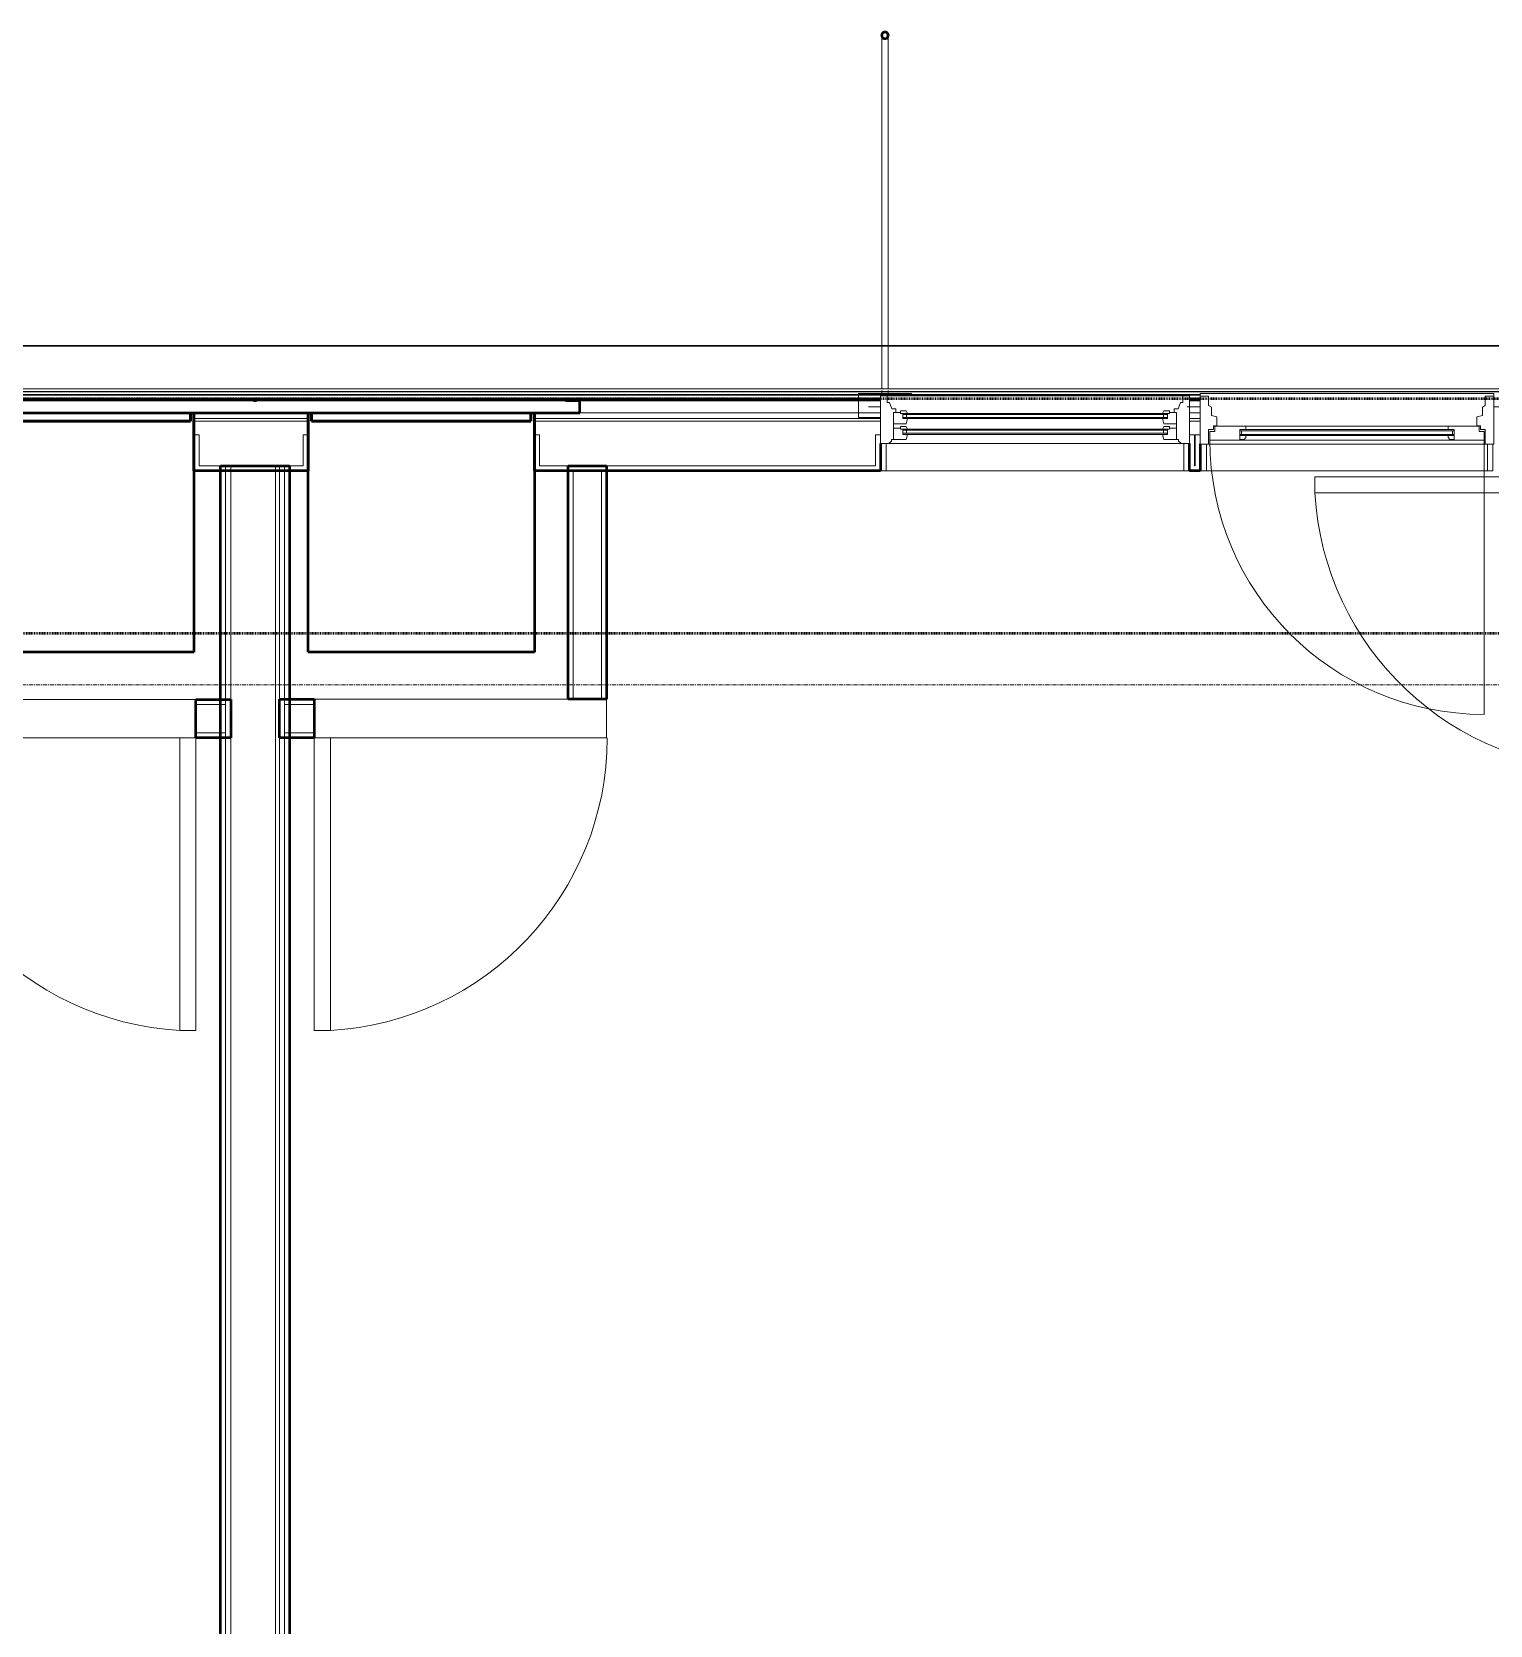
# Model space of a CAD drawing. Header units: inches. Extents: x -4235 to -464, y 9767 to 12347.
# Drawn here: x -2742.2 to -2562.7, y 10700.4 to 10896.6 of the extents above; entities that cross this region are included whole.
import ezdxf

# ---------------------------------------------------------------- set-up
doc = ezdxf.new("R2010")
doc.units = ezdxf.units.IN
doc.header["$MEASUREMENT"] = 0
doc.linetypes.add('Dash 1_16_', pattern=[0.125, 0.0625, -0.0625])
doc.linetypes.add('Grid Line 1_2_', pattern=[0.875, 0.5, -0.125, 0.125, -0.125])
for name, color, linetype, lineweight in [('0-1', 7, 'Continuous', 5), ('0-2', 10, 'Continuous', 9), ('A-DOOR-1', 10, 'Continuous', 9), ('A-DOOR-2', 50, 'Continuous', 20), ('A-DOOR-5', 31, 'Continuous', 9), ('A-DOOR-6', 31, 'Continuous', 20), ('A-DOOR-FRAM', 31, 'Continuous', 9), ('A-DOOR-FRAM-4', 31, 'Continuous', 20), ('A-DOOR-GLAZ', 31, 'Continuous', 9), ('A-GENM', 5, 'Continuous', 9), ('A-GENM-4', 5, 'Continuous', 50), ('A-GLAZ-1', 151, 'Continuous', 9), ('A-GLAZ-2', 151, 'Continuous', 20), ('A-GLAZ-3', 151, 'Continuous', 50), ('A-WALL', 113, 'Continuous', 13), ('A-WALL-1', 7, 'Continuous', 50), ('A-WALL-2', 250, 'Continuous', 13), ('A-WALL-3', 10, 'Continuous', 9), ('A-WALL-4', 254, 'Continuous', 9), ('A-WALL-5', 113, 'Continuous', 9), ('A-WALL-6', 113, 'Continuous', 50), ('C-PROP-LINE-1', 91, 'Dash 1_16_', 50), ('I-WALL-1', 7, 'Continuous', 50), ('S-GRID-1', 1, 'Grid Line 1_2_', 9)]:
    doc.layers.add(name, color=color, linetype=linetype, lineweight=lineweight)

# ---------------------------------------------------------------- blocks, each defined once
blk = doc.blocks.new('SWING - SINGLE - FLUSH - 36_ x 80_ - OFFSET PIVOT DOOR AT MAGIC PAK AND WASHER_DRYER-3199415-BACKGROUND - RCP - 3RD FLOOR')
at = {"layer": 'A-DOOR-1'}
blk.add_arc((18, -2.37), 36.07, 180, 266.8211, dxfattribs=at)
at = {"layer": 'A-DOOR-2'}
for p, q in [((16, -2.37), (16, -38.39)), ((18, -2.37), (16, -2.37)), ((18, -2.37), (18, -38.39)), ((18, -38.39), (16, -38.39))]:
    blk.add_line(p, q, dxfattribs=at)
blk = doc.blocks.new('SWING - SINGLE - FLUSH - 36_ x 80_ - OFFSET PIVOT DOOR AT MAGIC PAK AND WASHER_DRYER-3199414-BACKGROUND - RCP - 3RD FLOOR')
at = {"layer": 'A-DOOR-1'}
blk.add_arc((18, 2.37), 36.07, 93.1789, 180, dxfattribs=at)
at = {"layer": 'A-DOOR-2'}
for p, q in [((16, 2.37), (16, 38.39)), ((18, 38.39), (16, 38.39)), ((18, 2.37), (18, 38.39)), ((18, 2.37), (16, 2.37))]:
    blk.add_line(p, q, dxfattribs=at)
blk = doc.blocks.new('CTR - 1st Phase - Unit Layouts_rvt-1-BACKGROUND - RCP - 3RD FLOOR')
at = {"layer": 'A-WALL-1'}
for p, q in [((-2676.2, 10814.4), (-2676.2, 10843.14)), ((-2676.2, 10843.14), (-2675.57, 10843.14)), ((-2675.57, 10843.14), (-2672.07, 10843.14)), ((-2672.07, 10843.14), (-2671.45, 10843.14)), ((-2671.45, 10843.14), (-2671.45, 10814.4)), ((-2722, 10809.64), (-2722, 10814.39)), ((-2722, 10814.39), (-2717.72, 10814.39)), ((-2717.72, 10814.39), (-2717.72, 10813.77)), ((-2717.72, 10813.77), (-2717.72, 10810.27)), ((-2711.72, 10814.4), (-2707.45, 10814.4)), ((-2711.72, 10813.77), (-2711.72, 10814.4)), ((-2711.72, 10810.27), (-2711.72, 10813.77)), ((-2707.45, 10814.4), (-2707.45, 10809.65)), ((-2671.45, 10814.4), (-2676.2, 10814.4)), ((-2717.72, 10809.64), (-2722, 10809.64)), ((-2717.72, 10810.27), (-2717.72, 10809.64)), ((-2711.72, 10809.65), (-2711.72, 10810.27)), ((-2707.45, 10809.65), (-2711.72, 10809.65))]:
    blk.add_line(p, q, dxfattribs=at)
at = {"layer": 'A-WALL-2'}
for p, q in [((-2675.57, 10842.51), (-2672.07, 10842.51)), ((-2675.57, 10842.51), (-2675.57, 10814.4)), ((-2672.07, 10842.51), (-2672.07, 10814.4)), ((-2722, 10813.77), (-2718.35, 10813.77)), ((-2718.35, 10813.77), (-2718.35, 10810.27)), ((-2707.45, 10813.77), (-2711.1, 10813.77)), ((-2711.1, 10810.27), (-2711.1, 10813.77)), ((-2722, 10810.27), (-2718.35, 10810.27)), ((-2707.45, 10810.27), (-2711.1, 10810.27))]:
    blk.add_line(p, q, dxfattribs=at)
at = {"layer": 'A-WALL-3'}
for p, q in [((-2722, 10814.39), (-2753.25, 10814.39)), ((-2676.2, 10814.4), (-2707.45, 10814.4)), ((-2671.45, 10809.65), (-2671.45, 10814.4)), ((-2753.25, 10809.64), (-2722, 10809.64)), ((-2707.45, 10809.65), (-2676.2, 10809.65)), ((-2671.45, 10809.65), (-2676.2, 10809.65))]:
    blk.add_line(p, q, dxfattribs=at)
at = {"layer": 'A-WALL-4'}
for p, q in [((-2722, 10809.64), (-2722, 10814.39)), ((-2707.45, 10814.4), (-2707.45, 10809.65)), ((-2671.45, 10814.4), (-2676.2, 10814.4))]:
    blk.add_line(p, q, dxfattribs=at)
at = {"layer": '0-2'}
for p, rotation in [((-2545.88, 10823.8), 89.9999999998547), ((-2689.45, 10812.02), 180)]:
    blk.add_blockref('SWING - SINGLE - FLUSH - 36_ x 80_ - OFFSET PIVOT DOOR AT MAGIC PAK AND WASHER_DRYER-3199414-BACKGROUND - RCP - 3RD FLOOR', p, dxfattribs=dict(at, rotation=rotation))
blk.add_blockref('SWING - SINGLE - FLUSH - 36_ x 80_ - OFFSET PIVOT DOOR AT MAGIC PAK AND WASHER_DRYER-3199415-BACKGROUND - RCP - 3RD FLOOR', (-2740, 10812.02), dxfattribs=at)
blk = doc.blocks.new('CTR - 1st Phase - Common Walls_rvt-1-BACKGROUND - RCP - 3RD FLOOR')
at = {"layer": 'A-WALL-2'}
for p, q in [((-2718.35, 10476.16), (-2718.35, 10843.14)), ((-2717.72, 10476.16), (-2717.72, 10843.14)), ((-2712.22, 10476.16), (-2712.22, 10843.14)), ((-2711.72, 10476.16), (-2711.72, 10843.14)), ((-2711.1, 10476.16), (-2711.1, 10843.14))]:
    blk.add_line(p, q, dxfattribs=at)
at = {"layer": 'I-WALL-1'}
for p, q in [((-2718.97, 10476.16), (-2718.97, 10843.14)), ((-2718.97, 10843.14), (-2710.47, 10843.14)), ((-2710.47, 10843.14), (-2710.47, 10476.16))]:
    blk.add_line(p, q, dxfattribs=at)
blk = doc.blocks.new('Basic Wall _ EXT - FIBER CEMENT - LARGE - ___-2162459-BACKGROUND - RCP - 3RD FLOOR')
at = {"layer": 'A-WALL-5'}
for p, q in [((-2176.93, 10852.26), (-3400.56, 10852.26)), ((-2176.93, 10852.26), (-3400.55, 10852.26)), ((-2176.93, 10852.26), (-3400.55, 10852.26)), ((-2176.93, 10852.28), (-3400.53, 10852.28)), ((-2176.93, 10852.3), (-3400.52, 10852.3)), ((-2176.93, 10852.3), (-3400.52, 10852.3)), ((-2067.92, 10852.6), (-3400.21, 10852.6)), ((-2674.76, 10849.67), (-2754.69, 10849.67)), ((-2674.76, 10849.67), (-2754.69, 10849.67)), ((-2729.47, 10849.64), (-2749.69, 10849.64)), ((-2722.69, 10849.64), (-2729.47, 10849.64)), ((-2722.25, 10849.64), (-2722.69, 10849.64)), ((-2722.25, 10849.64), (-2708.2, 10849.64)), ((-2708.2, 10849.64), (-2722.25, 10849.64)), ((-2707.76, 10849.64), (-2708.2, 10849.64)), ((-2701.48, 10849.64), (-2707.76, 10849.64)), ((-2680.76, 10849.64), (-2701.44, 10849.64)), ((-2680.32, 10849.64), (-2680.76, 10849.64)), ((-2680.32, 10849.64), (-2674.76, 10849.64)), ((-2637.74, 10849.64), (-2680.32, 10849.64)), ((-2637.74, 10849.67), (-2674.76, 10849.67)), ((-2637.74, 10849.67), (-2674.76, 10849.67)), ((-2674.76, 10849.64), (-2637.74, 10849.64)), ((-2599.71, 10849.64), (-2598.39, 10849.64)), ((-2598.39, 10849.64), (-2599.71, 10849.64)), ((-2598.39, 10849.67), (-2599.68, 10849.67)), ((-2598.39, 10849.67), (-2599.68, 10849.67))]:
    blk.add_line(p, q, dxfattribs=at)
blk = doc.blocks.new('Basic Wall _ EXT - FIBER CEMENT - SMALL - ___-2145933-BACKGROUND - RCP - 3RD FLOOR')
at = {"layer": 'A-WALL-5'}
for p, q in [((-2637.56, 10857.95), (-2989.21, 10857.95)), ((-2637.56, 10857.95), (-2989.21, 10857.95)), ((-2989.21, 10857.87), (-2637.56, 10857.87)), ((-2637.56, 10857.87), (-2989.21, 10857.87)), ((-2637.46, 10857.95), (-2637.51, 10857.95)), ((-2637.46, 10857.95), (-2637.51, 10857.95)), ((-2637.51, 10857.87), (-2637.46, 10857.87)), ((-2637.46, 10857.87), (-2637.51, 10857.87)), ((-2637.38, 10857.95), (-2637.44, 10857.95)), ((-2637.38, 10857.95), (-2637.44, 10857.95)), ((-2637.44, 10857.87), (-2637.38, 10857.87)), ((-2637.38, 10857.87), (-2637.44, 10857.87)), ((-2637.29, 10857.95), (-2637.37, 10857.95)), ((-2637.29, 10857.95), (-2637.37, 10857.95)), ((-2637.37, 10857.87), (-2637.29, 10857.87)), ((-2637.29, 10857.87), (-2637.37, 10857.87)), ((-2637.2, 10857.95), (-2637.28, 10857.95)), ((-2637.2, 10857.95), (-2637.28, 10857.95)), ((-2637.28, 10857.87), (-2637.2, 10857.87)), ((-2637.2, 10857.87), (-2637.28, 10857.87)), ((-2637.1, 10857.95), (-2637.18, 10857.95)), ((-2637.1, 10857.95), (-2637.18, 10857.95)), ((-2637.18, 10857.87), (-2637.1, 10857.87)), ((-2637.1, 10857.87), (-2637.18, 10857.87)), ((-2637.01, 10857.95), (-2637.08, 10857.95)), ((-2637.01, 10857.95), (-2637.08, 10857.95)), ((-2637.08, 10857.87), (-2637.01, 10857.87)), ((-2637.01, 10857.87), (-2637.08, 10857.87)), ((-2636.93, 10857.95), (-2637, 10857.95)), ((-2636.93, 10857.95), (-2637, 10857.95)), ((-2637, 10857.87), (-2636.93, 10857.87)), ((-2636.93, 10857.87), (-2637, 10857.87)), ((-2636.87, 10857.95), (-2636.92, 10857.95)), ((-2636.87, 10857.95), (-2636.92, 10857.95)), ((-2636.92, 10857.87), (-2636.87, 10857.87)), ((-2636.87, 10857.87), (-2636.92, 10857.87)), ((-2534.07, 10857.95), (-2636.81, 10857.95)), ((-2534.07, 10857.95), (-2636.81, 10857.95)), ((-2636.81, 10857.87), (-2534.07, 10857.87)), ((-2534.07, 10857.87), (-2636.81, 10857.87)), ((-2640.44, 10851.92), (-2986.33, 10851.92)), ((-2640.44, 10851.85), (-2986.33, 10851.85)), ((-2640.44, 10851.47), (-2791.71, 10851.47)), ((-2640.44, 10851.39), (-2791.71, 10851.39)), ((-2640.44, 10851.39), (-2791.71, 10851.39)), ((-2640.33, 10851.92), (-2640.44, 10851.92)), ((-2640.33, 10851.85), (-2640.44, 10851.85)), ((-2640.35, 10851.47), (-2640.44, 10851.47)), ((-2640.35, 10851.39), (-2640.44, 10851.39)), ((-2640.35, 10851.39), (-2640.44, 10851.39)), ((-2640.01, 10851.92), (-2640.33, 10851.92)), ((-2640.02, 10851.85), (-2640.33, 10851.85)), ((-2637.74, 10851.47), (-2640.33, 10851.47)), ((-2637.74, 10851.39), (-2640.33, 10851.39)), ((-2637.74, 10851.39), (-2640.33, 10851.39)), ((-2639.5, 10851.92), (-2640, 10851.92)), ((-2639.52, 10851.85), (-2640, 10851.85)), ((-2638.84, 10851.92), (-2639.49, 10851.92)), ((-2638.85, 10851.85), (-2639.49, 10851.85)), ((-2638.06, 10851.92), (-2638.81, 10851.92)), ((-2637.56, 10851.85), (-2638.81, 10851.85)), ((-2637.56, 10851.92), (-2638.03, 10851.92)), ((-2637.45, 10851.92), (-2637.51, 10851.92)), ((-2637.45, 10851.85), (-2637.51, 10851.85)), ((-2637.38, 10851.92), (-2637.45, 10851.92)), ((-2637.38, 10851.85), (-2637.45, 10851.85)), ((-2637.29, 10851.92), (-2637.37, 10851.92)), ((-2637.29, 10851.85), (-2637.37, 10851.85)), ((-2637.22, 10851.92), (-2637.28, 10851.92)), ((-2637.19, 10851.85), (-2637.28, 10851.85)), ((-2637.09, 10851.92), (-2637.19, 10851.92)), ((-2637.09, 10851.85), (-2637.19, 10851.85)), ((-2637, 10851.92), (-2637.09, 10851.92)), ((-2637, 10851.85), (-2637.09, 10851.85)), ((-2636.92, 10851.92), (-2637, 10851.92)), ((-2636.92, 10851.85), (-2637, 10851.85)), ((-2636.86, 10851.92), (-2636.92, 10851.92)), ((-2636.86, 10851.85), (-2636.92, 10851.85)), ((-2636.38, 10851.92), (-2636.81, 10851.92)), ((-2634.93, 10851.85), (-2636.81, 10851.85)), ((-2635.59, 10851.92), (-2636.35, 10851.92)), ((-2634.91, 10851.92), (-2635.56, 10851.92)), ((-2634.39, 10851.92), (-2634.89, 10851.92)), ((-2634.4, 10851.85), (-2634.89, 10851.85)), ((-2634.05, 10851.92), (-2634.36, 10851.92)), ((-2634.05, 10851.85), (-2634.35, 10851.85)), ((-2633.94, 10851.92), (-2634.04, 10851.92)), ((-2633.94, 10851.85), (-2634.04, 10851.85)), ((-2598.39, 10851.92), (-2633.94, 10851.92)), ((-2598.39, 10851.85), (-2633.94, 10851.85)), ((-2598.39, 10851.47), (-2599.71, 10851.47)), ((-2598.39, 10851.39), (-2599.71, 10851.39)), ((-2598.39, 10851.39), (-2599.71, 10851.39)), ((-2708.2, 10848.97), (-2722.25, 10848.97)), ((-2708.2, 10848.97), (-2722.25, 10848.97)), ((-2637.74, 10848.97), (-2680.32, 10848.97)), ((-2637.74, 10848.97), (-2680.32, 10848.97)), ((-2598.39, 10848.97), (-2599.71, 10848.97)), ((-2598.39, 10848.97), (-2599.71, 10848.97))]:
    blk.add_line(p, q, dxfattribs=at)
blk = doc.blocks.new('Door-Inswing-Andersen-400_Series-Single - 3_ 0-1_8_ x 6_ 7-1_2_ - 3rd floor-2895869-BACKGROUND - RCP - 3RD FLOOR')
at = {"layer": 'A-DOOR-5'}
blk.add_line((16.87, -0.66), (16.87, -34.41), dxfattribs=at)
blk.add_arc((16.87, -0.66), 33.75, 180, 270, dxfattribs=at)
at = {"layer": 'A-DOOR-6'}
for p, q in [((-16.26, 0.42), (-16.87, 0.41)), ((-16.87, 0.41), (-16.87, -0.66)), ((-16.26, 1.06), (-16.26, 0.42)), ((-16.26, 1.06), (-12.44, 1.06)), ((-13.19, 0.66), (-12.44, 0.66)), ((-13.19, -0.66), (-13.19, 0.66)), ((-12.44, 0.75), (-12.47, 1.06)), ((12.44, 1.06), (-12.44, 1.06)), ((-12.44, 0.66), (-12.44, 0.75)), ((16.26, 1.06), (12.44, 1.06)), ((12.44, 0.75), (12.47, 1.06)), ((12.44, 0.66), (12.44, 0.75)), ((13.19, 0.66), (12.44, 0.66)), ((13.19, -0.66), (13.19, 0.66)), ((16.26, 1.06), (16.26, 0.42)), ((16.26, 0.42), (16.87, 0.41)), ((16.87, 0.41), (16.87, -0.66)), ((-16.87, -0.66), (-12.44, -0.66)), ((-12.44, -0.09), (-13.19, -0.09)), ((-13.19, -0.59), (-12.67, -0.59)), ((-13.19, -0.66), (-13.19, -0.59)), ((-12.67, -0.59), (-12.47, -0.34)), ((-12.47, -0.34), (-12.44, -0.16)), ((-12.44, -0.16), (-12.44, -0.09)), ((12.44, -0.66), (-12.44, -0.66)), ((12.44, -0.09), (13.19, -0.09)), ((12.44, -0.16), (12.44, -0.09)), ((12.47, -0.34), (12.44, -0.16)), ((16.87, -0.66), (12.44, -0.66)), ((12.67, -0.59), (12.47, -0.34)), ((13.19, -0.59), (12.67, -0.59)), ((13.19, -0.66), (13.19, -0.59))]:
    blk.add_line(p, q, dxfattribs=at)
at = {"layer": 'A-DOOR-FRAM'}
for p, q in [((-17.31, -1.13), (-17.94, -1.13)), ((-17.94, -1.13), (-17.94, -4.44)), ((-17.31, -4.44), (-17.31, -1.13)), ((17.94, -1.13), (17.31, -1.13)), ((17.31, -1.13), (17.31, -4.44)), ((17.94, -4.44), (17.94, -1.13)), ((-17.94, -4.44), (-17.31, -4.44)), ((17.31, -4.44), (17.94, -4.44))]:
    blk.add_line(p, q, dxfattribs=at)
at = {"layer": 'A-DOOR-FRAM-4'}
for p, q in [((18.06, 5.09), (-18.06, 5.09)), ((-18.06, 5.09), (-18.06, -1.13)), ((-18.06, 4.75), (-18.06, -1.13)), ((-18.06, 4.75), (-17.03, 4.75)), ((-17.03, 3.63), (-17.03, 4.75)), ((17.03, 3.63), (17.03, 4.75)), ((18.06, 4.75), (17.03, 4.75)), ((18.06, -1.13), (18.06, 5.09)), ((18.06, 4.75), (18.06, -1.13)), ((-19.69, 3.44), (-18.06, 3.44)), ((-16.69, 3.39), (-17.03, 3.63)), ((-16.69, 2.39), (-16.69, 3.39)), ((-16, 2.23), (-16.69, 2.39)), ((-16, 1.09), (-16, 2.23)), ((16, 2.23), (16.69, 2.39)), ((16, 1.09), (16, 2.23)), ((16.69, 3.39), (17.03, 3.63)), ((16.69, 2.39), (16.69, 3.39)), ((19.69, 3.44), (18.06, 3.44)), ((-17.03, 0.66), (-16.45, 0.66)), ((-17.03, -1.13), (-17.03, 0.66)), ((-16.45, 0.66), (-16.45, 1.09)), ((-16.45, 1.09), (-16, 1.09)), ((16.45, 1.09), (16, 1.09)), ((16.45, 0.66), (16.45, 1.09)), ((17.03, 0.66), (16.45, 0.66)), ((17.03, -1.13), (17.03, 0.66)), ((-17.69, -1.13), (-18.06, -1.13)), ((-18.06, -1.13), (18.06, -1.13)), ((-18.06, -1.13), (-17.03, -1.13)), ((18.06, -1.13), (17.03, -1.13))]:
    blk.add_line(p, q, dxfattribs=at)
at = {"layer": 'A-DOOR-GLAZ'}
for p, q in [((-12.44, 0.5), (-13.19, 0.5)), ((-13.19, 0.06), (-12.44, 0.06)), ((-12.98, 0.5), (-12.98, 0.06)), ((12.44, 0.66), (-12.44, 0.66)), ((12.44, 0.5), (-12.44, 0.5)), ((12.44, 0.06), (-12.44, 0.06)), ((12.44, 0.5), (13.19, 0.5)), ((13.19, 0.06), (12.44, 0.06)), ((12.98, 0.5), (12.98, 0.06)), ((12.44, -0.09), (-12.44, -0.09))]:
    blk.add_line(p, q, dxfattribs=at)
blk = doc.blocks.new('Window-Double_Hung-Andersen-400_Series-Tilt_Wash - DOUBLE HUNG - COTTAGE - 3RD FLOOR-V104-BACKGROUND - RCP - 3RD FLOOR')
at = {"layer": 'A-GLAZ-1'}
for p, q in [((-19.01, 3.94), (-19.01, 2.44)), ((-18.95, 3.94), (-19.01, 3.94)), ((-18.95, 4.44), (18.95, 4.44)), ((-18.95, 1.06), (-18.95, 4.44)), ((-18.32, 1.06), (-18.32, 4.44)), ((18.32, 1.06), (18.32, 4.44)), ((18.95, 4.44), (18.95, 1.06)), ((19.01, 3.94), (18.95, 3.94)), ((19.01, 2.44), (19.01, 3.94)), ((-18.95, 2.44), (-19.01, 2.44)), ((19.01, 2.44), (18.95, 2.44)), ((18.95, 1.06), (-18.95, 1.06)), ((-16.29, -0.19), (-15.7, -0.19)), ((-16.29, -0.56), (-15.7, -0.56)), ((-15.82, -0.56), (-15.82, -0.19)), ((-15.7, -0.06), (15.7, -0.06)), ((-15.7, -0.19), (15.7, -0.19)), ((-15.7, -0.56), (15.7, -0.56)), ((-15.7, -0.69), (15.7, -0.69)), ((16.29, -0.19), (15.7, -0.19)), ((16.29, -0.56), (15.7, -0.56)), ((15.82, -0.56), (15.82, -0.19)), ((-16.29, -2.13), (-15.7, -2.13)), ((-16.29, -2.5), (-15.7, -2.5)), ((-15.82, -2.5), (-15.82, -2.13)), ((-15.7, -2), (15.7, -2)), ((-15.7, -2.13), (15.7, -2.13)), ((-15.7, -2.5), (15.7, -2.5)), ((-15.7, -2.63), (15.7, -2.63)), ((16.29, -2.13), (15.7, -2.13)), ((16.29, -2.5), (15.7, -2.5)), ((15.82, -2.5), (15.82, -2.13))]:
    blk.add_line(p, q, dxfattribs=at)
at = {"layer": 'A-GLAZ-2'}
for p, q in [((-19.01, 1.06), (19.01, 1.06)), ((-19.01, -4.81), (-19.01, 1.06)), ((-17.67, 0.78), (-18, 1.06)), ((-17.67, 0.78), (-17.67, 0.56)), ((-17.67, 0.56), (-15.86, 0.56)), ((-17.42, -2.75), (-17.42, 0.56)), ((-15.86, 0.56), (-15.7, -0.06)), ((15.86, 0.56), (15.7, -0.06)), ((17.67, 0.56), (15.86, 0.56)), ((17.42, -2.75), (17.42, 0.56)), ((17.67, 0.78), (18, 1.06)), ((17.67, 0.78), (17.67, 0.56)), ((19.01, 1.06), (19.01, -4.81)), ((-17.42, -0.81), (-16.57, -0.81)), ((-17.42, -1.37), (-15.86, -1.37)), ((-16.57, -0.69), (-16.57, -1.03)), ((-15.7, -0.69), (-16.57, -0.69)), ((-15.86, -1.03), (-16.57, -1.03)), ((-16.29, -0.69), (-16.29, -0.06)), ((-15.7, -0.06), (-16.29, -0.06)), ((-15.86, -1.03), (-15.7, -0.69)), ((-15.86, -1.37), (-15.7, -2)), ((15.7, -0.06), (16.29, -0.06)), ((15.86, -1.03), (15.7, -0.69)), ((15.7, -0.69), (16.57, -0.69)), ((15.86, -1.37), (15.7, -2)), ((15.86, -1.03), (16.57, -1.03)), ((17.42, -1.37), (15.86, -1.37)), ((16.29, -0.69), (16.29, -0.06)), ((16.57, -0.69), (16.57, -1.03)), ((17.42, -0.81), (16.57, -0.81)), ((-19.01, -3.44), (-20.34, -3.44)), ((-17.92, -4), (-17.61, -3.19)), ((-17.61, -3.19), (-17.14, -3.19)), ((-17.42, -2.75), (-16.57, -2.75)), ((-17.14, -3.19), (-17.14, -2.75)), ((-16.57, -2.63), (-16.57, -2.97)), ((-15.7, -2.63), (-16.57, -2.63)), ((-15.86, -2.97), (-16.57, -2.97)), ((-16.29, -2.63), (-16.29, -2)), ((-15.7, -2), (-16.29, -2)), ((-15.86, -2.97), (-15.7, -2.63)), ((15.7, -2), (16.29, -2)), ((15.86, -2.97), (15.7, -2.63)), ((15.7, -2.63), (16.57, -2.63)), ((15.86, -2.97), (16.57, -2.97)), ((16.29, -2.63), (16.29, -2)), ((16.57, -2.63), (16.57, -2.97)), ((17.42, -2.75), (16.57, -2.75)), ((17.14, -3.19), (17.14, -2.75)), ((17.61, -3.19), (17.14, -3.19)), ((17.92, -4), (17.61, -3.19)), ((19.01, -3.44), (20.51, -3.44)), ((19.01, -4.81), (-19.01, -4.81)), ((-18.2, -4), (-17.92, -4)), ((-18.2, -4.81), (-18.2, -4)), ((18.2, -4), (17.92, -4)), ((18.2, -4.81), (18.2, -4))]:
    blk.add_line(p, q, dxfattribs=at)
blk = doc.blocks.new('Perforated Panel at Magic-Pak - hvac panel - 3rd floor-2505075-BACKGROUND - RCP - 3RD FLOOR')
at = {"layer": 'A-GLAZ-3'}
for p, q in [((-19.01, 4.44), (19.01, 4.44)), ((-19.01, 4.37), (-19.01, 4.44)), ((19.01, 4.37), (-19.01, 4.37)), ((19.01, 4.44), (19.01, 4.37))]:
    blk.add_line(p, q, dxfattribs=at)
blk = doc.blocks.new('V-Series_EWC4_SPVU_RFA_2015 - 2ND AND 3RD FLOOR-2226480-BACKGROUND - RCP - 3RD FLOOR')
at = {"layer": 'A-GENM-4'}
for p, q in [((-3858.97, 11736.15), (-3858.97, 11736.59)), ((-3858.97, 11736.59), (-3829.54, 11736.59)), ((-3858.97, 11735.65), (-3858.97, 11736.15)), ((-3858.97, 11736.15), (-3857.97, 11736.15)), ((-3857.97, 11736.15), (-3858.97, 11736.15)), ((-3858.97, 11709.65), (-3858.97, 11735.65)), ((-3857.97, 11736.15), (-3857.97, 11735.65)), ((-3857.97, 11709.15), (-3857.97, 11736.15)), ((-3857.97, 11735.65), (-3857.97, 11709.65)), ((-3829.54, 11736.59), (-3829.54, 11708.71)), ((-3858.97, 11709.15), (-3858.97, 11709.65)), ((-3857.97, 11709.65), (-3857.97, 11709.15)), ((-3857.97, 11709.15), (-3858.97, 11709.15)), ((-3858.97, 11708.71), (-3858.97, 11709.15)), ((-3858.97, 11709.15), (-3857.97, 11709.15)), ((-3829.54, 11708.71), (-3858.97, 11708.71))]:
    blk.add_line(p, q, dxfattribs=at)
blk = doc.blocks.new('Walls 104 - Walls 1-2572497-BACKGROUND - RCP - 3RD FLOOR')
at = {"layer": 'A-WALL-5'}
for p, q in [((-2637.56, 10852.58), (-2637.56, 10896.13)), ((-2636.81, 10896.13), (-2636.81, 10852.58)), ((-2637.56, 10852.26), (-2637.56, 10852.41)), ((-2637.56, 10852.02), (-2637.56, 10852.26)), ((-2636.81, 10852.41), (-2636.81, 10852.26)), ((-2636.81, 10852.26), (-2636.81, 10852.02)), ((-2640.44, 10851.39), (-2640.44, 10852.02)), ((-2633.94, 10852.02), (-2640.44, 10852.02)), ((-2640.44, 10852.02), (-2637.57, 10852.02)), ((-2640.44, 10851.18), (-2640.44, 10851.37)), ((-2640.44, 10849.75), (-2640.44, 10851.14)), ((-2637.56, 10851.76), (-2637.56, 10852.02)), ((-2637.51, 10852.02), (-2637.46, 10852.02)), ((-2637.45, 10852.02), (-2637.38, 10852.02)), ((-2637.38, 10852.02), (-2637.29, 10852.02)), ((-2637.28, 10852.02), (-2637.19, 10852.02)), ((-2637.19, 10852.02), (-2637.09, 10852.02)), ((-2637.09, 10852.02), (-2637, 10852.02)), ((-2637, 10852.02), (-2636.92, 10852.02)), ((-2636.92, 10852.02), (-2636.86, 10852.02)), ((-2636.81, 10852.02), (-2636.81, 10851.76)), ((-2636.81, 10852.02), (-2633.94, 10852.02)), ((-2633.94, 10852.02), (-2633.94, 10851.76)), ((-2640.44, 10849.64), (-2640.44, 10849.74)), ((-2640.44, 10849.08), (-2640.44, 10849.64)), ((-2640.33, 10849.08), (-2640.44, 10849.08)), ((-2640.44, 10849.08), (-2637.74, 10849.08)), ((-2639.49, 10849.08), (-2640.33, 10849.08)), ((-2638.81, 10849.08), (-2639.49, 10849.08)), ((-2637.74, 10849.08), (-2638.81, 10849.08))]:
    blk.add_line(p, q, dxfattribs=at)
at = {"layer": 'A-WALL-6', "flags": 128}
for points in [[(-2637.56, 10896.13), (-2637.55, 10896.23), (-2637.52, 10896.33), (-2637.47, 10896.42), (-2637.4, 10896.48), (-2637.32, 10896.53), (-2637.23, 10896.56), (-2637.14, 10896.56), (-2637.05, 10896.53), (-2636.97, 10896.48), (-2636.91, 10896.42), (-2636.86, 10896.33), (-2636.82, 10896.23), (-2636.81, 10896.13)], [(-2636.81, 10896.13), (-2636.82, 10896.03), (-2636.86, 10895.93), (-2636.91, 10895.84), (-2636.97, 10895.77), (-2637.05, 10895.72), (-2637.14, 10895.7), (-2637.23, 10895.7), (-2637.32, 10895.72), (-2637.4, 10895.77), (-2637.47, 10895.84), (-2637.52, 10895.93), (-2637.55, 10896.03), (-2637.56, 10896.13)]]:
    blk.add_lwpolyline(points, dxfattribs=at)
blk = doc.blocks.new('Family - ___-2835860-BACKGROUND - RCP - 3RD FLOOR')
at = {"layer": 'C-PROP-LINE-1'}
blk.add_line((-2067.92, 10851.39), (-3401.42, 10851.39), dxfattribs=at)
blk = doc.blocks.new('Family - ___-2835903-BACKGROUND - RCP - 3RD FLOOR')
at = {"layer": 'C-PROP-LINE-1'}
blk.add_line((-2096.82, 10822.49), (-3400.92, 10822.49), dxfattribs=at)
blk = doc.blocks.new('Family - ___-2835932-BACKGROUND - RCP - 3RD FLOOR')
at = {"layer": 'C-PROP-LINE-1'}
blk.add_line((-2067.92, 10851.39), (-3401.42, 10851.39), dxfattribs=at)

msp = doc.modelspace()

# ---------------------------------------------------------------- linework, layer by layer
at = {"layer": 'A-WALL'}
for p, q in [((-2674.76, 10851.14), (-2637.74, 10851.14)), ((-2599.71, 10851.14), (-2598.39, 10851.14)), ((-2722.25, 10848.64), (-2708.2, 10848.64)), ((-2680.32, 10848.64), (-2637.74, 10848.64)), ((-2674.76, 10849.64), (-2637.74, 10849.64)), ((-2599.71, 10849.64), (-2598.39, 10849.64)), ((-2599.71, 10848.64), (-2598.39, 10848.64)), ((-2722.25, 10846.95), (-2721.62, 10846.95)), ((-2721.62, 10843.14), (-2721.62, 10846.95)), ((-2708.82, 10846.95), (-2708.2, 10846.95)), ((-2708.82, 10846.95), (-2708.82, 10843.14)), ((-2680.32, 10846.95), (-2679.7, 10846.95)), ((-2679.7, 10843.14), (-2679.7, 10846.95)), ((-2638.36, 10846.95), (-2637.74, 10846.95)), ((-2638.36, 10846.95), (-2638.36, 10843.14)), ((-2599.71, 10846.95), (-2599.09, 10846.95)), ((-2599.09, 10843.14), (-2599.09, 10846.95)), ((-2599.01, 10846.95), (-2598.39, 10846.95)), ((-2599.01, 10846.95), (-2599.01, 10843.14)), ((-2708.82, 10843.14), (-2721.62, 10843.14)), ((-2638.36, 10843.14), (-2679.7, 10843.14)), ((-2599.01, 10843.14), (-2599.09, 10843.14))]:
    msp.add_line(p, q, dxfattribs=at)
at = {"layer": 'A-WALL-5'}
for p, q in [((-2714.91, 10851.14), (-2752.94, 10851.14)), ((-2676.51, 10851.14), (-2714.54, 10851.14)), ((-2729.47, 10849.64), (-2750.12, 10849.64)), ((-2701.48, 10849.64), (-2729.47, 10849.64)), ((-2701.44, 10849.64), (-2680.32, 10849.64)), ((-2637.74, 10842.51), (-2637.67, 10842.51)), ((-2598.26, 10842.51), (-2599.77, 10842.51)), ((-2597.64, 10842.51), (-2563.01, 10842.51))]:
    msp.add_line(p, q, dxfattribs=at)
at = {"layer": 'A-WALL-6'}
for p, q in [((-2714.91, 10851.39), (-2714.54, 10851.39)), ((-2714.91, 10851.14), (-2714.91, 10851.39)), ((-2714.54, 10851.14), (-2714.91, 10851.14)), ((-2714.54, 10851.39), (-2714.54, 10851.14)), ((-2676.51, 10851.14), (-2676.51, 10851.39)), ((-2676.51, 10851.39), (-2637.74, 10851.39)), ((-2674.76, 10851.14), (-2676.51, 10851.14)), ((-2674.76, 10849.64), (-2674.76, 10851.14)), ((-2599.71, 10851.39), (-2598.39, 10851.39)), ((-2722.25, 10842.51), (-2722.25, 10849.64)), ((-2722.25, 10849.64), (-2708.2, 10849.64)), ((-2708.2, 10849.64), (-2708.2, 10842.51)), ((-2680.32, 10842.51), (-2680.32, 10849.64)), ((-2680.32, 10849.64), (-2674.76, 10849.64)), ((-2637.74, 10845.89), (-2637.74, 10842.51)), ((-2599.71, 10842.51), (-2599.71, 10845.89)), ((-2598.39, 10845.83), (-2598.39, 10842.51)), ((-2708.2, 10842.51), (-2722.25, 10842.51)), ((-2637.74, 10842.51), (-2680.32, 10842.51)), ((-2598.39, 10842.51), (-2599.71, 10842.51))]:
    msp.add_line(p, q, dxfattribs=at)
at = {"layer": 'S-GRID-1'}
msp.add_line((-464.45, 10816.19), (-4185.7, 10816.19), dxfattribs=at)

# ---------------------------------------------------------------- block references
at = {"layer": '0-1'}
for name in ['CTR - 1st Phase - Unit Layouts_rvt-1-BACKGROUND - RCP - 3RD FLOOR', 'CTR - 1st Phase - Common Walls_rvt-1-BACKGROUND - RCP - 3RD FLOOR']:
    msp.add_blockref(name, (0, 0), dxfattribs=at)
at = {"layer": 'A-DOOR-5'}
msp.add_blockref('Door-Inswing-Andersen-400_Series-Single - 3_ 0-1_8_ x 6_ 7-1_2_ - 3rd floor-2895869-BACKGROUND - RCP - 3RD FLOOR', (-2580.32, 10846.95), dxfattribs=at)
at = {"layer": 'A-GENM', "rotation": 269.9999999999999}
for p in [(-14458.84, 6990.67), (-14416.91, 6990.67)]:
    msp.add_blockref('V-Series_EWC4_SPVU_RFA_2015 - 2ND AND 3RD FLOOR-2226480-BACKGROUND - RCP - 3RD FLOOR', p, dxfattribs=at)
at = {"layer": 'A-GLAZ-1'}
for p in [(-2733.92, 10846.95), (-2695.52, 10846.95)]:
    msp.add_blockref('Perforated Panel at Magic-Pak - hvac panel - 3rd floor-2505075-BACKGROUND - RCP - 3RD FLOOR', p, dxfattribs=at)
at = {"layer": 'A-GLAZ-1', "rotation": 180}
msp.add_blockref('Window-Double_Hung-Andersen-400_Series-Tilt_Wash - DOUBLE HUNG - COTTAGE - 3RD FLOOR-V104-BACKGROUND - RCP - 3RD FLOOR', (-2618.72, 10846.95), dxfattribs=at)
at = {"layer": 'A-WALL-5'}
for name in ['Walls 104 - Walls 1-2572497-BACKGROUND - RCP - 3RD FLOOR', 'Basic Wall _ EXT - FIBER CEMENT - SMALL - ___-2145933-BACKGROUND - RCP - 3RD FLOOR', 'Basic Wall _ EXT - FIBER CEMENT - LARGE - ___-2162459-BACKGROUND - RCP - 3RD FLOOR']:
    msp.add_blockref(name, (0, 0), dxfattribs=at)
at = {"layer": 'C-PROP-LINE-1'}
for name in ['Family - ___-2835860-BACKGROUND - RCP - 3RD FLOOR', 'Family - ___-2835932-BACKGROUND - RCP - 3RD FLOOR', 'Family - ___-2835903-BACKGROUND - RCP - 3RD FLOOR']:
    msp.add_blockref(name, (0, 0), dxfattribs=at)

doc.saveas('drawing.dxf')
